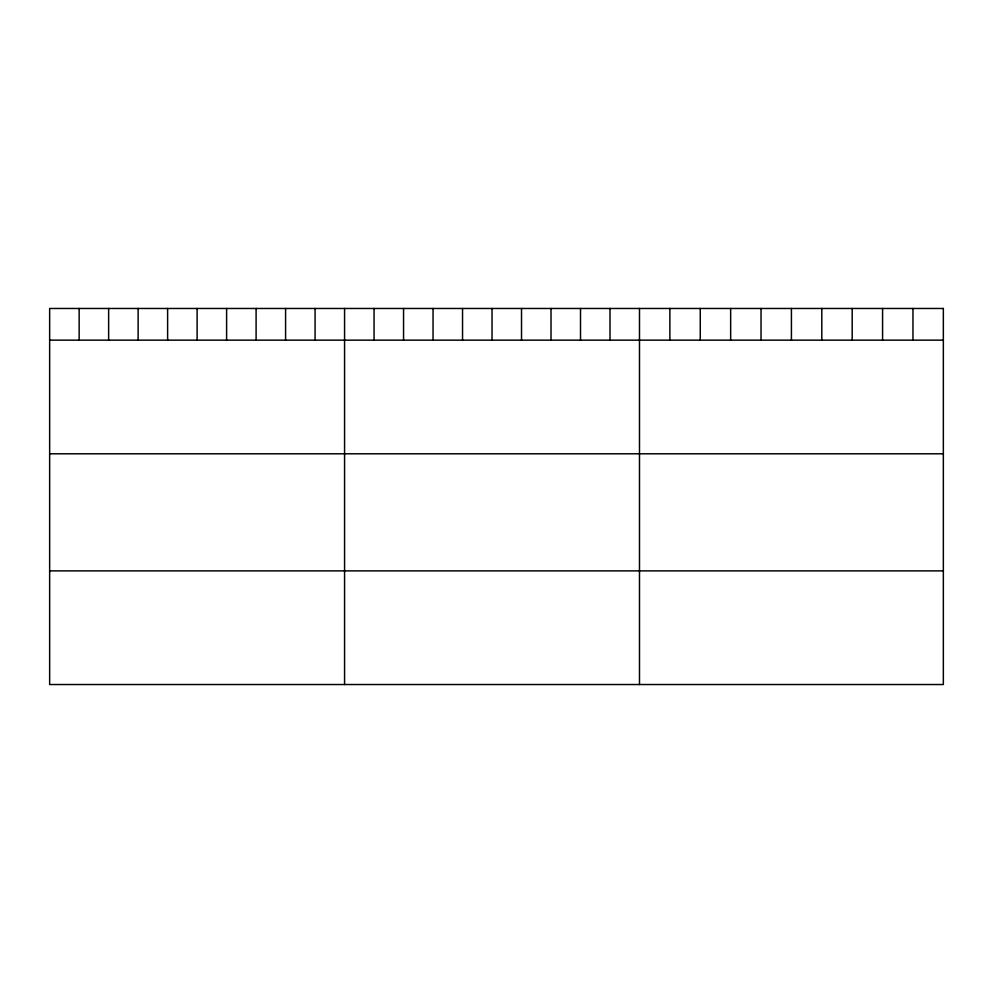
<?xml version="1.0" encoding="UTF-8"?>
<svg xmlns="http://www.w3.org/2000/svg" width="993" height="993" viewBox="0 0 993 993"><rect width="100%" height="100%" fill="white"/><g stroke="black" fill="none" stroke-linecap="round" stroke-linejoin="round"><path stroke-width="1.49" d="M49.65 340.152L943.35 340.152M49.65 453.789L943.35 453.789M49.65 570.876L943.35 570.876M912.964 308.475L912.964 340.152M882.578 308.475L882.578 340.152M852.193 308.475L852.193 340.152M821.807 308.475L821.807 340.152M791.421 308.475L791.421 340.152M761.035 308.475L761.035 340.152M730.649 308.475L730.649 340.152M700.264 308.475L700.264 340.152M669.878 308.475L669.878 340.152M639.492 308.475L639.492 684.525M610 308.475L610 340.152M580.508 308.475L580.508 340.152M551.016 308.475L551.016 340.152M521.524 308.475L521.524 340.152M492.031 308.475L492.031 340.152M462.539 308.475L462.539 340.152M433.047 308.475L433.047 340.152M403.555 308.475L403.555 340.152M374.063 308.475L374.063 340.152M344.571 308.475L344.571 684.525M315.079 308.475L315.079 340.152M285.587 308.475L285.587 340.152M256.095 308.475L256.095 340.152M226.603 308.475L226.603 340.152M197.111 308.475L197.111 340.152M167.618 308.475L167.618 340.152M138.126 308.475L138.126 340.152M108.634 308.475L108.634 340.152M79.142 308.475L79.142 340.152M943.35 308.475L49.65 308.475L49.65 684.525L943.35 684.525L943.35 308.475"/></g></svg>
